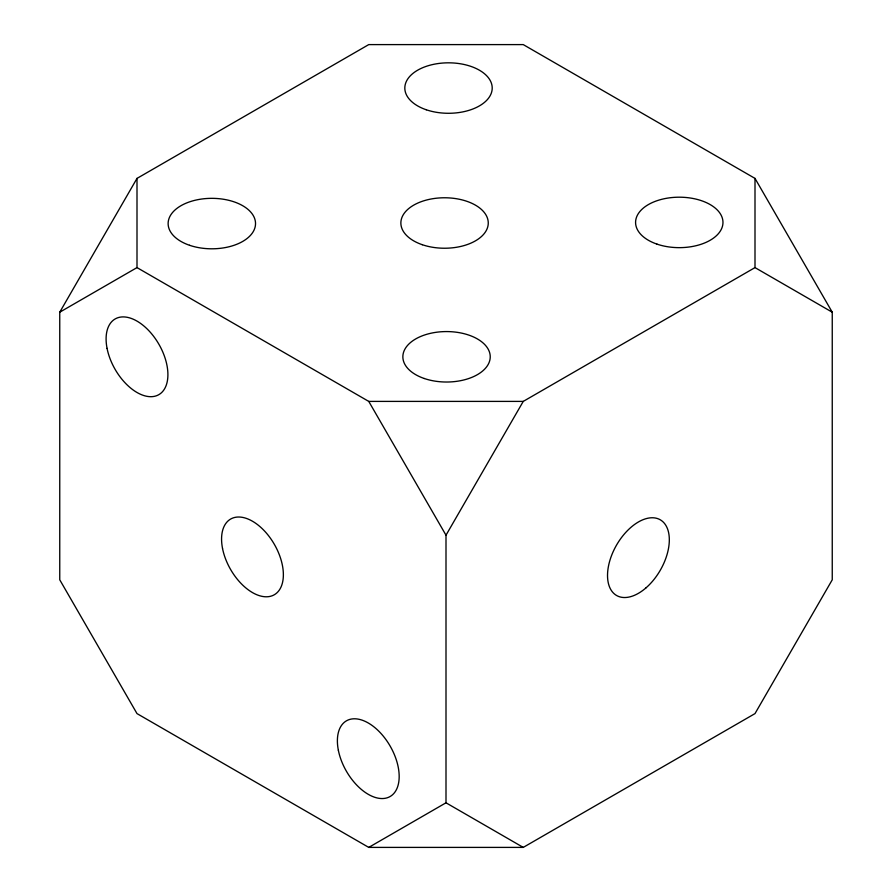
<?xml version="1.0" encoding="UTF-8"?>
<svg xmlns="http://www.w3.org/2000/svg" width="892" height="892" viewBox="0 0 892 892"><rect width="100%" height="100%" fill="white"/><g stroke="black" fill="none" stroke-linecap="round" stroke-linejoin="round"><path stroke-width="1.34" d="M59.753 312.2L137 178.4L368.753 44.6L523.247 44.6L755 178.4L832.247 312.2L832.247 579.8L755 713.6L523.247 847.4L368.753 847.4L137 713.6L59.753 579.8L59.753 312.2L137 267.6L137 178.4M523.247 847.4L446 802.8L446 535.2L523.247 401.4L755 267.6L832.247 312.2M368.753 847.4L446 802.8M137 267.6L368.753 401.4L523.247 401.4M368.753 401.4L446 535.2M755 178.4L755 267.6M426.242 109.761A43.697 25.232 0 0 0 492.206 88.341A43.697 25.232 0 0 0 427.09 66.064A43.697 25.232 0 0 0 426.242 109.761M189.55 245.278A43.697 25.232 0 0 0 255.525 223.859A43.697 25.232 0 0 0 190.397 201.581A43.697 25.232 0 0 0 189.55 245.278M424.257 378.498A43.697 25.232 0 0 0 490.232 357.079A43.697 25.232 0 0 0 425.116 334.812A43.697 25.232 0 0 0 424.257 378.498M657.003 244.129A43.697 25.232 0 0 0 722.966 222.71A43.697 25.232 0 0 0 657.85 200.432A43.697 25.232 0 0 0 657.003 244.129M422.284 244.709A43.697 25.232 0 0 0 488.258 223.279A43.697 25.232 0 0 0 423.142 201.012A43.697 25.232 0 0 0 422.284 244.709M646.076 587.795A43.697 25.232 -60 0 0 660.515 519.947A43.697 25.232 -60 0 0 608.667 565.205A43.697 25.232 -60 0 0 646.076 587.795M338.347 750.228A43.697 25.232 60 0 0 389.882 796.645A43.697 25.232 60 0 0 376.614 729.121A43.697 25.232 60 0 0 338.347 750.228M222.532 548.457A43.697 25.232 60 0 0 274.067 594.886A43.697 25.232 60 0 0 260.798 527.35A43.697 25.232 60 0 0 222.532 548.457M107.062 348.359A43.697 25.232 60 0 0 158.598 394.788A43.697 25.232 60 0 0 145.34 327.252A43.697 25.232 60 0 0 107.062 348.359"/></g></svg>
